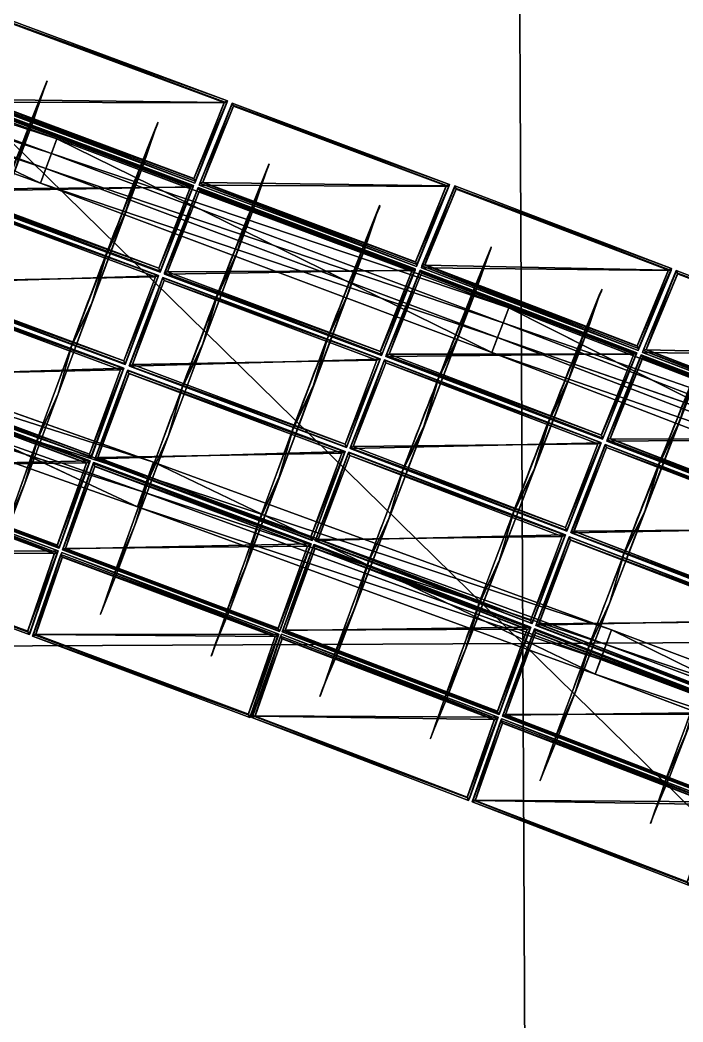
# Model space of a CAD drawing. Extents: x -372 to 678, y -263 to 741.
# Drawn here: x 50.98 to 57.98, y 46.03 to 56.59 of the extents above; entities that cross this region are included whole.
import ezdxf

# ---------------------------------------------------------------- set-up
doc = ezdxf.new("R2010")
doc.units = 0
doc.header["$LTSCALE"] = 0.0254
doc.layers.get('0').update_dxf_attribs({"linetype": 'CONTINUOUS'})
doc.layers.add('LOCATION_SNAPSHOT', color=144, linetype='CONTINUOUS')
doc.layers.add('LOCATION_TERRAIN', color=36, linetype='CONTINUOUS')

# ---------------------------------------------------------------- blocks, each defined once
blk = doc.blocks.new('LOCATION_SNAPSHOT')
at = {"color": 8}
mesh = blk.add_polyface(dxfattribs=at)
corners = [(-369.308, -262.945), (369.306, 262.947), (-371.821, 259.377), (371.824, -259.377)]
mesh.append_faces([[corners[k] for k in face] for face in [(0, 1, 2), (1, 0, 3)]], dxfattribs={"vtx0": -1, "color": 8})
blk = doc.blocks.new('LOCATION_TERRAIN')
at = {"color": 8}
mesh = blk.add_polyface(dxfattribs=at)
corners = [(56.287, 50.017, -1.458), (56.227, 62.453, -2.712), (43.666, 62.393, -3.462)]
mesh.append_faces([[corners[k] for k in face] for face in [(0, 1, 2)]], dxfattribs={"color": 8})
mesh = blk.add_polyface(dxfattribs=at)
corners = [(68.849, 50.077, -0.508), (68.789, 62.514, -1.544), (56.227, 62.453, -2.712)]
mesh.append_faces([[corners[k] for k in face] for face in [(0, 1, 2)]], dxfattribs={"color": 8})
mesh = blk.add_polyface(dxfattribs=at)
corners = [(68.849, 50.077, -0.508), (56.227, 62.453, -2.712), (56.287, 50.017, -1.458)]
mesh.append_faces([[corners[k] for k in face] for face in [(0, 1, 2)]], dxfattribs={"color": 8})
mesh = blk.add_polyface(dxfattribs=at)
corners = [(56.287, 50.017, -1.458), (43.666, 62.393, -3.462), (43.726, 49.956, -2.069)]
mesh.append_faces([[corners[k] for k in face] for face in [(0, 1, 2)]], dxfattribs={"color": 8})
mesh = blk.add_polyface(dxfattribs=at)
corners = [(68.909, 37.641, 0.529), (68.849, 50.077, -0.508), (56.287, 50.017, -1.458)]
mesh.append_faces([[corners[k] for k in face] for face in [(0, 1, 2)]], dxfattribs={"color": 8})
mesh = blk.add_polyface(dxfattribs=at)
corners = [(56.347, 37.581, -0.205), (56.287, 50.017, -1.458), (43.726, 49.956, -2.069)]
mesh.append_faces([[corners[k] for k in face] for face in [(0, 1, 2)]], dxfattribs={"color": 8})
mesh = blk.add_polyface(dxfattribs=at)
corners = [(68.909, 37.641, 0.529), (56.287, 50.017, -1.458), (56.347, 37.581, -0.205)]
mesh.append_faces([[corners[k] for k in face] for face in [(0, 1, 2)]], dxfattribs={"color": 8})
mesh = blk.add_polyface(dxfattribs=at)
corners = [(56.347, 37.581, -0.205), (43.726, 49.956, -2.069), (43.786, 37.52, -0.676)]
mesh.append_faces([[corners[k] for k in face] for face in [(0, 1, 2)]], dxfattribs={"color": 8})
blk = doc.blocks.new('GROUP_53')
at = {"color": 0}
for p, q in [((149.812, 20.597, -12.64), (145.121, 22.405, -12.331)), ((149.634, 20.129, -12.14), (145.121, 22.405, -11.831)), ((149.812, 20.597, -12.14), (145.121, 22.405, -11.831)), ((149.634, 20.129, -12.14), (145.121, 22.405, -11.831)), ((149.812, 20.597, -12.14), (145.121, 22.405, -11.831)), ((149.812, 20.597, -12.64), (145.121, 22.405, -12.331)), ((149.812, 20.597, -12.64), (145.06, 22.25, -12.331)), ((149.753, 20.441, -12.64), (145.06, 22.25, -12.331)), ((149.812, 20.597, -12.64), (145.06, 22.25, -12.331)), ((149.753, 20.441, -12.64), (145.06, 22.25, -12.331)), ((149.753, 20.441, -12.39), (145.06, 22.25, -12.081)), ((149.753, 20.441, -12.39), (145.06, 22.25, -12.081)), ((149.753, 20.441, -12.39), (145, 22.094, -12.081)), ((149.694, 20.285, -12.39), (145, 22.094, -12.081)), ((149.753, 20.441, -12.39), (145, 22.094, -12.081)), ((149.694, 20.285, -12.39), (145, 22.094, -12.081)), ((149.694, 20.285, -12.64), (145, 22.094, -12.331)), ((149.694, 20.285, -12.64), (145, 22.094, -12.331)), ((149.694, 20.285, -12.64), (144.939, 21.939, -12.331)), ((149.634, 20.129, -12.64), (144.939, 21.939, -12.331)), ((149.694, 20.285, -12.64), (144.939, 21.939, -12.331)), ((149.634, 20.129, -12.64), (144.939, 21.939, -12.331)), ((149.634, 20.129, -12.14), (144.939, 21.939, -11.831)), ((149.634, 20.129, -12.14), (144.939, 21.939, -11.831)), ((149.634, 20.129, -12.14), (149.812, 20.597, -12.14)), ((149.634, 20.129, -12.14), (149.812, 20.597, -12.14)), ((149.812, 20.597, -12.64), (149.753, 20.441, -12.64)), ((149.812, 20.597, -12.64), (149.753, 20.441, -12.64)), ((149.812, 20.597, -12.14), (149.812, 20.597, -12.64)), ((154.572, 18.809, -12.937), (149.812, 20.597, -12.64)), ((154.398, 18.34, -12.437), (149.812, 20.597, -12.14)), ((154.572, 18.809, -12.437), (149.812, 20.597, -12.14)), ((154.398, 18.34, -12.437), (149.812, 20.597, -12.14)), ((154.572, 18.809, -12.437), (149.812, 20.597, -12.14)), ((154.572, 18.809, -12.937), (149.812, 20.597, -12.64)), ((149.812, 20.597, -12.14), (149.812, 20.597, -12.64)), ((149.753, 20.441, -12.39), (149.694, 20.285, -12.39)), ((149.753, 20.441, -12.39), (149.694, 20.285, -12.39)), ((149.753, 20.441, -12.64), (149.753, 20.441, -12.39)), ((154.572, 18.809, -12.937), (149.753, 20.441, -12.64)), ((154.514, 18.653, -12.937), (149.753, 20.441, -12.64)), ((154.572, 18.809, -12.937), (149.753, 20.441, -12.64)), ((154.514, 18.653, -12.937), (149.753, 20.441, -12.64)), ((154.514, 18.653, -12.687), (149.753, 20.441, -12.39)), ((149.753, 20.441, -12.64), (149.753, 20.441, -12.39)), ((154.514, 18.653, -12.687), (149.753, 20.441, -12.39)), ((149.694, 20.285, -12.64), (149.634, 20.129, -12.64)), ((149.694, 20.285, -12.64), (149.634, 20.129, -12.64)), ((149.694, 20.285, -12.39), (149.694, 20.285, -12.64)), ((154.514, 18.653, -12.687), (149.694, 20.285, -12.39)), ((154.456, 18.497, -12.687), (149.694, 20.285, -12.39)), ((154.514, 18.653, -12.687), (149.694, 20.285, -12.39)), ((154.456, 18.497, -12.687), (149.694, 20.285, -12.39)), ((154.456, 18.497, -12.937), (149.694, 20.285, -12.64)), ((149.694, 20.285, -12.39), (149.694, 20.285, -12.64)), ((154.456, 18.497, -12.937), (149.694, 20.285, -12.64)), ((149.634, 20.129, -12.64), (149.634, 20.129, -12.14)), ((154.456, 18.497, -12.937), (149.634, 20.129, -12.64)), ((154.398, 18.34, -12.937), (149.634, 20.129, -12.64)), ((154.456, 18.497, -12.937), (149.634, 20.129, -12.64)), ((154.398, 18.34, -12.937), (149.634, 20.129, -12.64)), ((154.398, 18.34, -12.437), (149.634, 20.129, -12.14)), ((149.634, 20.129, -12.64), (149.634, 20.129, -12.14)), ((154.398, 18.34, -12.437), (149.634, 20.129, -12.14)), ((154.398, 18.34, -12.437), (154.572, 18.809, -12.437)), ((154.398, 18.34, -12.437), (154.572, 18.809, -12.437)), ((154.572, 18.809, -12.937), (154.514, 18.653, -12.937)), ((154.572, 18.809, -12.937), (154.514, 18.653, -12.937)), ((154.572, 18.809, -12.437), (154.572, 18.809, -12.937)), ((159.4, 17.052, -13.222), (154.572, 18.809, -12.937)), ((159.232, 16.581, -12.722), (154.572, 18.809, -12.437)), ((159.4, 17.052, -12.722), (154.572, 18.809, -12.437)), ((159.232, 16.581, -12.722), (154.572, 18.809, -12.437)), ((159.4, 17.052, -12.722), (154.572, 18.809, -12.437)), ((159.4, 17.052, -13.222), (154.572, 18.809, -12.937)), ((154.572, 18.809, -12.437), (154.572, 18.809, -12.937)), ((154.514, 18.653, -12.687), (154.456, 18.497, -12.687)), ((154.514, 18.653, -12.687), (154.456, 18.497, -12.687)), ((154.514, 18.653, -12.937), (154.514, 18.653, -12.687)), ((159.4, 17.052, -13.222), (154.514, 18.653, -12.937)), ((159.344, 16.895, -13.222), (154.514, 18.653, -12.937)), ((159.4, 17.052, -13.222), (154.514, 18.653, -12.937)), ((159.344, 16.895, -13.222), (154.514, 18.653, -12.937)), ((159.344, 16.895, -12.972), (154.514, 18.653, -12.687)), ((154.514, 18.653, -12.937), (154.514, 18.653, -12.687)), ((159.344, 16.895, -12.972), (154.514, 18.653, -12.687)), ((154.456, 18.497, -12.937), (154.398, 18.34, -12.937)), ((154.456, 18.497, -12.937), (154.398, 18.34, -12.937)), ((154.456, 18.497, -12.687), (154.456, 18.497, -12.937)), ((159.344, 16.895, -12.972), (154.456, 18.497, -12.687)), ((159.288, 16.738, -12.972), (154.456, 18.497, -12.687)), ((159.344, 16.895, -12.972), (154.456, 18.497, -12.687)), ((159.288, 16.738, -12.972), (154.456, 18.497, -12.687)), ((159.288, 16.738, -13.222), (154.456, 18.497, -12.937)), ((154.456, 18.497, -12.687), (154.456, 18.497, -12.937)), ((159.288, 16.738, -13.222), (154.456, 18.497, -12.937)), ((154.398, 18.34, -12.937), (154.398, 18.34, -12.437)), ((159.288, 16.738, -13.222), (154.398, 18.34, -12.937)), ((159.232, 16.581, -13.222), (154.398, 18.34, -12.937)), ((159.288, 16.738, -13.222), (154.398, 18.34, -12.937)), ((159.232, 16.581, -13.222), (154.398, 18.34, -12.937)), ((159.232, 16.581, -12.722), (154.398, 18.34, -12.437)), ((154.398, 18.34, -12.937), (154.398, 18.34, -12.437)), ((159.232, 16.581, -12.722), (154.398, 18.34, -12.437))]:
    blk.add_line(p, q, dxfattribs=at)
mesh = blk.add_polyface(dxfattribs=at)
corners = [(149.634, 20.129, -12.14), (145.121, 22.405, -11.831), (144.939, 21.939, -11.831)]
mesh.append_faces([[corners[k] for k in face] for face in [(0, 1, 2)]], dxfattribs={"color": 0})
mesh = blk.add_polyface(dxfattribs=at)
corners = [(149.812, 20.597, -12.64), (145.06, 22.25, -12.331), (145.121, 22.405, -12.331)]
mesh.append_faces([[corners[k] for k in face] for face in [(0, 1, 2)]], dxfattribs={"color": 0})
mesh = blk.add_polyface(dxfattribs=at)
corners = [(149.812, 20.597, -12.14), (145.121, 22.405, -11.831), (149.634, 20.129, -12.14)]
mesh.append_faces([[corners[k] for k in face] for face in [(0, 1, 2)]], dxfattribs={"color": 0})
mesh = blk.add_polyface(dxfattribs=at)
corners = [(145.121, 22.405, -12.331), (149.812, 20.597, -12.14), (149.812, 20.597, -12.64), (145.121, 22.405, -11.831)]
mesh.append_faces([[corners[k] for k in face] for face in [(0, 1, 2), (1, 0, 3)]], dxfattribs={"vtx0": -1, "color": 0})
mesh = blk.add_polyface(dxfattribs=at)
corners = [(149.753, 20.441, -12.39), (145, 22.094, -12.081), (145.06, 22.25, -12.081)]
mesh.append_faces([[corners[k] for k in face] for face in [(0, 1, 2)]], dxfattribs={"color": 0})
mesh = blk.add_polyface(dxfattribs=at)
corners = [(149.812, 20.597, -12.64), (149.753, 20.441, -12.64), (145.06, 22.25, -12.331)]
mesh.append_faces([[corners[k] for k in face] for face in [(0, 1, 2)]], dxfattribs={"color": 0})
mesh = blk.add_polyface(dxfattribs=at)
corners = [(149.753, 20.441, -12.39), (145.06, 22.25, -12.331), (149.753, 20.441, -12.64), (145.06, 22.25, -12.081)]
mesh.append_faces([[corners[k] for k in face] for face in [(0, 1, 2), (1, 0, 3)]], dxfattribs={"vtx0": -1, "color": 0})
mesh = blk.add_polyface(dxfattribs=at)
corners = [(149.694, 20.285, -12.64), (144.939, 21.939, -12.331), (145, 22.094, -12.331)]
mesh.append_faces([[corners[k] for k in face] for face in [(0, 1, 2)]], dxfattribs={"color": 0})
mesh = blk.add_polyface(dxfattribs=at)
corners = [(149.753, 20.441, -12.39), (149.694, 20.285, -12.39), (145, 22.094, -12.081)]
mesh.append_faces([[corners[k] for k in face] for face in [(0, 1, 2)]], dxfattribs={"color": 0})
mesh = blk.add_polyface(dxfattribs=at)
corners = [(145, 22.094, -12.331), (149.694, 20.285, -12.39), (149.694, 20.285, -12.64), (145, 22.094, -12.081)]
mesh.append_faces([[corners[k] for k in face] for face in [(0, 1, 2), (1, 0, 3)]], dxfattribs={"vtx0": -1, "color": 0})
mesh = blk.add_polyface(dxfattribs=at)
corners = [(149.694, 20.285, -12.64), (149.634, 20.129, -12.64), (144.939, 21.939, -12.331)]
mesh.append_faces([[corners[k] for k in face] for face in [(0, 1, 2)]], dxfattribs={"color": 0})
mesh = blk.add_polyface(dxfattribs=at)
corners = [(149.634, 20.129, -12.14), (144.939, 21.939, -12.331), (149.634, 20.129, -12.64), (144.939, 21.939, -11.831)]
mesh.append_faces([[corners[k] for k in face] for face in [(0, 1, 2), (1, 0, 3)]], dxfattribs={"vtx0": -1, "color": 0})
mesh = blk.add_polyface(dxfattribs=at)
corners = [(154.398, 18.34, -12.437), (149.812, 20.597, -12.14), (149.634, 20.129, -12.14)]
mesh.append_faces([[corners[k] for k in face] for face in [(0, 1, 2)]], dxfattribs={"color": 0})
mesh = blk.add_polyface(dxfattribs=at)
corners = [(154.572, 18.809, -12.937), (149.753, 20.441, -12.64), (149.812, 20.597, -12.64)]
mesh.append_faces([[corners[k] for k in face] for face in [(0, 1, 2)]], dxfattribs={"color": 0})
mesh = blk.add_polyface(dxfattribs=at)
corners = [(154.572, 18.809, -12.437), (149.812, 20.597, -12.14), (154.398, 18.34, -12.437)]
mesh.append_faces([[corners[k] for k in face] for face in [(0, 1, 2)]], dxfattribs={"color": 0})
mesh = blk.add_polyface(dxfattribs=at)
corners = [(149.812, 20.597, -12.64), (154.572, 18.809, -12.437), (154.572, 18.809, -12.937), (149.812, 20.597, -12.14)]
mesh.append_faces([[corners[k] for k in face] for face in [(0, 1, 2), (1, 0, 3)]], dxfattribs={"vtx0": -1, "color": 0})
mesh = blk.add_polyface(dxfattribs=at)
corners = [(154.514, 18.653, -12.687), (149.694, 20.285, -12.39), (149.753, 20.441, -12.39)]
mesh.append_faces([[corners[k] for k in face] for face in [(0, 1, 2)]], dxfattribs={"color": 0})
mesh = blk.add_polyface(dxfattribs=at)
corners = [(154.572, 18.809, -12.937), (154.514, 18.653, -12.937), (149.753, 20.441, -12.64)]
mesh.append_faces([[corners[k] for k in face] for face in [(0, 1, 2)]], dxfattribs={"color": 0})
mesh = blk.add_polyface(dxfattribs=at)
corners = [(154.514, 18.653, -12.687), (149.753, 20.441, -12.64), (154.514, 18.653, -12.937), (149.753, 20.441, -12.39)]
mesh.append_faces([[corners[k] for k in face] for face in [(0, 1, 2), (1, 0, 3)]], dxfattribs={"vtx0": -1, "color": 0})
mesh = blk.add_polyface(dxfattribs=at)
corners = [(154.456, 18.497, -12.937), (149.634, 20.129, -12.64), (149.694, 20.285, -12.64)]
mesh.append_faces([[corners[k] for k in face] for face in [(0, 1, 2)]], dxfattribs={"color": 0})
mesh = blk.add_polyface(dxfattribs=at)
corners = [(154.514, 18.653, -12.687), (154.456, 18.497, -12.687), (149.694, 20.285, -12.39)]
mesh.append_faces([[corners[k] for k in face] for face in [(0, 1, 2)]], dxfattribs={"color": 0})
mesh = blk.add_polyface(dxfattribs=at)
corners = [(149.694, 20.285, -12.64), (154.456, 18.497, -12.687), (154.456, 18.497, -12.937), (149.694, 20.285, -12.39)]
mesh.append_faces([[corners[k] for k in face] for face in [(0, 1, 2), (1, 0, 3)]], dxfattribs={"vtx0": -1, "color": 0})
mesh = blk.add_polyface(dxfattribs=at)
corners = [(154.456, 18.497, -12.937), (154.398, 18.34, -12.937), (149.634, 20.129, -12.64)]
mesh.append_faces([[corners[k] for k in face] for face in [(0, 1, 2)]], dxfattribs={"color": 0})
mesh = blk.add_polyface(dxfattribs=at)
corners = [(154.398, 18.34, -12.437), (149.634, 20.129, -12.64), (154.398, 18.34, -12.937), (149.634, 20.129, -12.14)]
mesh.append_faces([[corners[k] for k in face] for face in [(0, 1, 2), (1, 0, 3)]], dxfattribs={"vtx0": -1, "color": 0})
mesh = blk.add_polyface(dxfattribs=at)
corners = [(159.232, 16.581, -12.722), (154.572, 18.809, -12.437), (154.398, 18.34, -12.437)]
mesh.append_faces([[corners[k] for k in face] for face in [(0, 1, 2)]], dxfattribs={"color": 0})
mesh = blk.add_polyface(dxfattribs=at)
corners = [(159.4, 17.052, -13.222), (154.514, 18.653, -12.937), (154.572, 18.809, -12.937)]
mesh.append_faces([[corners[k] for k in face] for face in [(0, 1, 2)]], dxfattribs={"color": 0})
mesh = blk.add_polyface(dxfattribs=at)
corners = [(159.4, 17.052, -12.722), (154.572, 18.809, -12.437), (159.232, 16.581, -12.722)]
mesh.append_faces([[corners[k] for k in face] for face in [(0, 1, 2)]], dxfattribs={"color": 0})
mesh = blk.add_polyface(dxfattribs=at)
corners = [(154.572, 18.809, -12.937), (159.4, 17.052, -12.722), (159.4, 17.052, -13.222), (154.572, 18.809, -12.437)]
mesh.append_faces([[corners[k] for k in face] for face in [(0, 1, 2), (1, 0, 3)]], dxfattribs={"vtx0": -1, "color": 0})
mesh = blk.add_polyface(dxfattribs=at)
corners = [(159.344, 16.895, -12.972), (154.456, 18.497, -12.687), (154.514, 18.653, -12.687)]
mesh.append_faces([[corners[k] for k in face] for face in [(0, 1, 2)]], dxfattribs={"color": 0})
mesh = blk.add_polyface(dxfattribs=at)
corners = [(159.4, 17.052, -13.222), (159.344, 16.895, -13.222), (154.514, 18.653, -12.937)]
mesh.append_faces([[corners[k] for k in face] for face in [(0, 1, 2)]], dxfattribs={"color": 0})
mesh = blk.add_polyface(dxfattribs=at)
corners = [(159.344, 16.895, -12.972), (154.514, 18.653, -12.937), (159.344, 16.895, -13.222), (154.514, 18.653, -12.687)]
mesh.append_faces([[corners[k] for k in face] for face in [(0, 1, 2), (1, 0, 3)]], dxfattribs={"vtx0": -1, "color": 0})
mesh = blk.add_polyface(dxfattribs=at)
corners = [(159.288, 16.738, -13.222), (154.398, 18.34, -12.937), (154.456, 18.497, -12.937)]
mesh.append_faces([[corners[k] for k in face] for face in [(0, 1, 2)]], dxfattribs={"color": 0})
mesh = blk.add_polyface(dxfattribs=at)
corners = [(159.344, 16.895, -12.972), (159.288, 16.738, -12.972), (154.456, 18.497, -12.687)]
mesh.append_faces([[corners[k] for k in face] for face in [(0, 1, 2)]], dxfattribs={"color": 0})
mesh = blk.add_polyface(dxfattribs=at)
corners = [(154.456, 18.497, -12.937), (159.288, 16.738, -12.972), (159.288, 16.738, -13.222), (154.456, 18.497, -12.687)]
mesh.append_faces([[corners[k] for k in face] for face in [(0, 1, 2), (1, 0, 3)]], dxfattribs={"vtx0": -1, "color": 0})
mesh = blk.add_polyface(dxfattribs=at)
corners = [(159.288, 16.738, -13.222), (159.232, 16.581, -13.222), (154.398, 18.34, -12.937)]
mesh.append_faces([[corners[k] for k in face] for face in [(0, 1, 2)]], dxfattribs={"color": 0})
mesh = blk.add_polyface(dxfattribs=at)
corners = [(159.232, 16.581, -12.722), (154.398, 18.34, -12.937), (159.232, 16.581, -13.222), (154.398, 18.34, -12.437)]
mesh.append_faces([[corners[k] for k in face] for face in [(0, 1, 2), (1, 0, 3)]], dxfattribs={"vtx0": -1, "color": 0})
blk = doc.blocks.new('GROUP217_1')
at = {"color": 9}
blk.add_blockref('GROUP_53', (0, 0), dxfattribs=at)
blk = doc.blocks.new('GROUP216_2')
at = {"color": 0}
blk.add_blockref('GROUP217_1', (0, 0), dxfattribs=at)
blk = doc.blocks.new('GROUP_54')
at = {"color": 0}
for p, q in [((152.131, 21.273, -12.64), (147.389, 23.106, -12.331)), ((151.953, 20.806, -12.14), (147.389, 23.106, -11.831)), ((152.131, 21.273, -12.14), (147.389, 23.106, -11.831)), ((151.953, 20.806, -12.14), (147.389, 23.106, -11.831)), ((152.131, 21.273, -12.14), (147.389, 23.106, -11.831)), ((152.131, 21.273, -12.64), (147.389, 23.106, -12.331)), ((152.131, 21.273, -12.64), (147.328, 22.951, -12.331)), ((152.071, 21.118, -12.64), (147.328, 22.951, -12.331)), ((152.131, 21.273, -12.64), (147.328, 22.951, -12.331)), ((152.071, 21.118, -12.64), (147.328, 22.951, -12.331)), ((152.071, 21.118, -12.39), (147.328, 22.951, -12.081)), ((152.071, 21.118, -12.39), (147.328, 22.951, -12.081)), ((152.071, 21.118, -12.39), (147.267, 22.796, -12.081)), ((152.012, 20.962, -12.39), (147.267, 22.796, -12.081)), ((152.071, 21.118, -12.39), (147.267, 22.796, -12.081)), ((152.012, 20.962, -12.39), (147.267, 22.796, -12.081)), ((152.012, 20.962, -12.64), (147.267, 22.796, -12.331)), ((152.012, 20.962, -12.64), (147.267, 22.796, -12.331)), ((152.012, 20.962, -12.64), (147.207, 22.641, -12.331)), ((151.953, 20.806, -12.64), (147.207, 22.641, -12.331)), ((152.012, 20.962, -12.64), (147.207, 22.641, -12.331)), ((151.953, 20.806, -12.64), (147.207, 22.641, -12.331)), ((151.953, 20.806, -12.14), (147.207, 22.641, -11.831)), ((151.953, 20.806, -12.14), (147.207, 22.641, -11.831)), ((151.953, 20.806, -12.14), (152.131, 21.273, -12.14)), ((151.953, 20.806, -12.14), (152.131, 21.273, -12.14)), ((152.131, 21.273, -12.64), (152.071, 21.118, -12.64)), ((152.131, 21.273, -12.64), (152.071, 21.118, -12.64)), ((152.131, 21.273, -12.14), (152.131, 21.273, -12.64)), ((156.942, 19.46, -12.937), (152.131, 21.273, -12.64)), ((156.768, 18.991, -12.437), (152.131, 21.273, -12.14)), ((156.942, 19.46, -12.437), (152.131, 21.273, -12.14)), ((156.768, 18.991, -12.437), (152.131, 21.273, -12.14)), ((156.942, 19.46, -12.437), (152.131, 21.273, -12.14)), ((156.942, 19.46, -12.937), (152.131, 21.273, -12.64)), ((152.131, 21.273, -12.14), (152.131, 21.273, -12.64)), ((152.071, 21.118, -12.39), (152.012, 20.962, -12.39)), ((152.071, 21.118, -12.39), (152.012, 20.962, -12.39)), ((152.071, 21.118, -12.64), (152.071, 21.118, -12.39)), ((156.942, 19.46, -12.937), (152.071, 21.118, -12.64)), ((156.884, 19.303, -12.937), (152.071, 21.118, -12.64)), ((156.942, 19.46, -12.937), (152.071, 21.118, -12.64)), ((156.884, 19.303, -12.937), (152.071, 21.118, -12.64)), ((156.884, 19.303, -12.687), (152.071, 21.118, -12.39)), ((152.071, 21.118, -12.64), (152.071, 21.118, -12.39)), ((156.884, 19.303, -12.687), (152.071, 21.118, -12.39)), ((152.012, 20.962, -12.64), (151.953, 20.806, -12.64)), ((152.012, 20.962, -12.64), (151.953, 20.806, -12.64)), ((152.012, 20.962, -12.39), (152.012, 20.962, -12.64)), ((156.884, 19.303, -12.687), (152.012, 20.962, -12.39)), ((156.826, 19.147, -12.687), (152.012, 20.962, -12.39)), ((156.884, 19.303, -12.687), (152.012, 20.962, -12.39)), ((156.826, 19.147, -12.687), (152.012, 20.962, -12.39)), ((156.826, 19.147, -12.937), (152.012, 20.962, -12.64)), ((152.012, 20.962, -12.39), (152.012, 20.962, -12.64)), ((156.826, 19.147, -12.937), (152.012, 20.962, -12.64)), ((151.953, 20.806, -12.64), (151.953, 20.806, -12.14)), ((156.826, 19.147, -12.937), (151.953, 20.806, -12.64)), ((156.768, 18.991, -12.937), (151.953, 20.806, -12.64)), ((156.826, 19.147, -12.937), (151.953, 20.806, -12.64)), ((156.768, 18.991, -12.937), (151.953, 20.806, -12.64)), ((156.768, 18.991, -12.437), (151.953, 20.806, -12.14)), ((151.953, 20.806, -12.64), (151.953, 20.806, -12.14)), ((156.768, 18.991, -12.437), (151.953, 20.806, -12.14)), ((156.768, 18.991, -12.437), (156.942, 19.46, -12.437)), ((156.768, 18.991, -12.437), (156.942, 19.46, -12.437)), ((156.942, 19.46, -12.937), (156.884, 19.303, -12.937)), ((156.942, 19.46, -12.937), (156.884, 19.303, -12.937)), ((156.942, 19.46, -12.437), (156.942, 19.46, -12.937)), ((161.824, 17.674, -13.222), (156.942, 19.46, -12.937)), ((161.655, 17.203, -12.722), (156.942, 19.46, -12.437)), ((161.824, 17.674, -12.722), (156.942, 19.46, -12.437)), ((161.655, 17.203, -12.722), (156.942, 19.46, -12.437)), ((161.824, 17.674, -12.722), (156.942, 19.46, -12.437)), ((161.824, 17.674, -13.222), (156.942, 19.46, -12.937)), ((156.942, 19.46, -12.437), (156.942, 19.46, -12.937)), ((156.884, 19.303, -12.687), (156.826, 19.147, -12.687)), ((156.884, 19.303, -12.687), (156.826, 19.147, -12.687)), ((156.884, 19.303, -12.937), (156.884, 19.303, -12.687)), ((161.824, 17.674, -13.222), (156.884, 19.303, -12.937)), ((161.768, 17.517, -13.222), (156.884, 19.303, -12.937)), ((161.824, 17.674, -13.222), (156.884, 19.303, -12.937)), ((161.768, 17.517, -13.222), (156.884, 19.303, -12.937)), ((161.768, 17.517, -12.972), (156.884, 19.303, -12.687)), ((156.884, 19.303, -12.937), (156.884, 19.303, -12.687)), ((161.768, 17.517, -12.972), (156.884, 19.303, -12.687)), ((156.826, 19.147, -12.937), (156.768, 18.991, -12.937)), ((156.826, 19.147, -12.937), (156.768, 18.991, -12.937)), ((156.826, 19.147, -12.687), (156.826, 19.147, -12.937)), ((161.768, 17.517, -12.972), (156.826, 19.147, -12.687)), ((161.711, 17.36, -12.972), (156.826, 19.147, -12.687)), ((161.768, 17.517, -12.972), (156.826, 19.147, -12.687)), ((161.711, 17.36, -12.972), (156.826, 19.147, -12.687)), ((161.711, 17.36, -13.222), (156.826, 19.147, -12.937)), ((156.826, 19.147, -12.687), (156.826, 19.147, -12.937)), ((161.711, 17.36, -13.222), (156.826, 19.147, -12.937)), ((156.768, 18.991, -12.937), (156.768, 18.991, -12.437)), ((161.711, 17.36, -13.222), (156.768, 18.991, -12.937)), ((161.655, 17.203, -13.222), (156.768, 18.991, -12.937)), ((161.711, 17.36, -13.222), (156.768, 18.991, -12.937)), ((161.655, 17.203, -13.222), (156.768, 18.991, -12.937)), ((161.655, 17.203, -12.722), (156.768, 18.991, -12.437)), ((156.768, 18.991, -12.937), (156.768, 18.991, -12.437)), ((161.655, 17.203, -12.722), (156.768, 18.991, -12.437))]:
    blk.add_line(p, q, dxfattribs=at)
mesh = blk.add_polyface(dxfattribs=at)
corners = [(151.953, 20.806, -12.14), (147.389, 23.106, -11.831), (147.207, 22.641, -11.831)]
mesh.append_faces([[corners[k] for k in face] for face in [(0, 1, 2)]], dxfattribs={"color": 0})
mesh = blk.add_polyface(dxfattribs=at)
corners = [(152.131, 21.273, -12.64), (147.328, 22.951, -12.331), (147.389, 23.106, -12.331)]
mesh.append_faces([[corners[k] for k in face] for face in [(0, 1, 2)]], dxfattribs={"color": 0})
mesh = blk.add_polyface(dxfattribs=at)
corners = [(152.131, 21.273, -12.14), (147.389, 23.106, -11.831), (151.953, 20.806, -12.14)]
mesh.append_faces([[corners[k] for k in face] for face in [(0, 1, 2)]], dxfattribs={"color": 0})
mesh = blk.add_polyface(dxfattribs=at)
corners = [(147.389, 23.106, -12.331), (152.131, 21.273, -12.14), (152.131, 21.273, -12.64), (147.389, 23.106, -11.831)]
mesh.append_faces([[corners[k] for k in face] for face in [(0, 1, 2), (1, 0, 3)]], dxfattribs={"vtx0": -1, "color": 0})
mesh = blk.add_polyface(dxfattribs=at)
corners = [(152.071, 21.118, -12.39), (147.267, 22.796, -12.081), (147.328, 22.951, -12.081)]
mesh.append_faces([[corners[k] for k in face] for face in [(0, 1, 2)]], dxfattribs={"color": 0})
mesh = blk.add_polyface(dxfattribs=at)
corners = [(152.131, 21.273, -12.64), (152.071, 21.118, -12.64), (147.328, 22.951, -12.331)]
mesh.append_faces([[corners[k] for k in face] for face in [(0, 1, 2)]], dxfattribs={"color": 0})
mesh = blk.add_polyface(dxfattribs=at)
corners = [(152.071, 21.118, -12.39), (147.328, 22.951, -12.331), (152.071, 21.118, -12.64), (147.328, 22.951, -12.081)]
mesh.append_faces([[corners[k] for k in face] for face in [(0, 1, 2), (1, 0, 3)]], dxfattribs={"vtx0": -1, "color": 0})
mesh = blk.add_polyface(dxfattribs=at)
corners = [(152.012, 20.962, -12.64), (147.207, 22.641, -12.331), (147.267, 22.796, -12.331)]
mesh.append_faces([[corners[k] for k in face] for face in [(0, 1, 2)]], dxfattribs={"color": 0})
mesh = blk.add_polyface(dxfattribs=at)
corners = [(152.071, 21.118, -12.39), (152.012, 20.962, -12.39), (147.267, 22.796, -12.081)]
mesh.append_faces([[corners[k] for k in face] for face in [(0, 1, 2)]], dxfattribs={"color": 0})
mesh = blk.add_polyface(dxfattribs=at)
corners = [(147.267, 22.796, -12.331), (152.012, 20.962, -12.39), (152.012, 20.962, -12.64), (147.267, 22.796, -12.081)]
mesh.append_faces([[corners[k] for k in face] for face in [(0, 1, 2), (1, 0, 3)]], dxfattribs={"vtx0": -1, "color": 0})
mesh = blk.add_polyface(dxfattribs=at)
corners = [(152.012, 20.962, -12.64), (151.953, 20.806, -12.64), (147.207, 22.641, -12.331)]
mesh.append_faces([[corners[k] for k in face] for face in [(0, 1, 2)]], dxfattribs={"color": 0})
mesh = blk.add_polyface(dxfattribs=at)
corners = [(151.953, 20.806, -12.14), (147.207, 22.641, -12.331), (151.953, 20.806, -12.64), (147.207, 22.641, -11.831)]
mesh.append_faces([[corners[k] for k in face] for face in [(0, 1, 2), (1, 0, 3)]], dxfattribs={"vtx0": -1, "color": 0})
mesh = blk.add_polyface(dxfattribs=at)
corners = [(156.768, 18.991, -12.437), (152.131, 21.273, -12.14), (151.953, 20.806, -12.14)]
mesh.append_faces([[corners[k] for k in face] for face in [(0, 1, 2)]], dxfattribs={"color": 0})
mesh = blk.add_polyface(dxfattribs=at)
corners = [(156.942, 19.46, -12.937), (152.071, 21.118, -12.64), (152.131, 21.273, -12.64)]
mesh.append_faces([[corners[k] for k in face] for face in [(0, 1, 2)]], dxfattribs={"color": 0})
mesh = blk.add_polyface(dxfattribs=at)
corners = [(156.942, 19.46, -12.437), (152.131, 21.273, -12.14), (156.768, 18.991, -12.437)]
mesh.append_faces([[corners[k] for k in face] for face in [(0, 1, 2)]], dxfattribs={"color": 0})
mesh = blk.add_polyface(dxfattribs=at)
corners = [(152.131, 21.273, -12.64), (156.942, 19.46, -12.437), (156.942, 19.46, -12.937), (152.131, 21.273, -12.14)]
mesh.append_faces([[corners[k] for k in face] for face in [(0, 1, 2), (1, 0, 3)]], dxfattribs={"vtx0": -1, "color": 0})
mesh = blk.add_polyface(dxfattribs=at)
corners = [(156.884, 19.303, -12.687), (152.012, 20.962, -12.39), (152.071, 21.118, -12.39)]
mesh.append_faces([[corners[k] for k in face] for face in [(0, 1, 2)]], dxfattribs={"color": 0})
mesh = blk.add_polyface(dxfattribs=at)
corners = [(156.942, 19.46, -12.937), (156.884, 19.303, -12.937), (152.071, 21.118, -12.64)]
mesh.append_faces([[corners[k] for k in face] for face in [(0, 1, 2)]], dxfattribs={"color": 0})
mesh = blk.add_polyface(dxfattribs=at)
corners = [(156.884, 19.303, -12.687), (152.071, 21.118, -12.64), (156.884, 19.303, -12.937), (152.071, 21.118, -12.39)]
mesh.append_faces([[corners[k] for k in face] for face in [(0, 1, 2), (1, 0, 3)]], dxfattribs={"vtx0": -1, "color": 0})
mesh = blk.add_polyface(dxfattribs=at)
corners = [(156.826, 19.147, -12.937), (151.953, 20.806, -12.64), (152.012, 20.962, -12.64)]
mesh.append_faces([[corners[k] for k in face] for face in [(0, 1, 2)]], dxfattribs={"color": 0})
mesh = blk.add_polyface(dxfattribs=at)
corners = [(156.884, 19.303, -12.687), (156.826, 19.147, -12.687), (152.012, 20.962, -12.39)]
mesh.append_faces([[corners[k] for k in face] for face in [(0, 1, 2)]], dxfattribs={"color": 0})
mesh = blk.add_polyface(dxfattribs=at)
corners = [(152.012, 20.962, -12.64), (156.826, 19.147, -12.687), (156.826, 19.147, -12.937), (152.012, 20.962, -12.39)]
mesh.append_faces([[corners[k] for k in face] for face in [(0, 1, 2), (1, 0, 3)]], dxfattribs={"vtx0": -1, "color": 0})
mesh = blk.add_polyface(dxfattribs=at)
corners = [(156.826, 19.147, -12.937), (156.768, 18.991, -12.937), (151.953, 20.806, -12.64)]
mesh.append_faces([[corners[k] for k in face] for face in [(0, 1, 2)]], dxfattribs={"color": 0})
mesh = blk.add_polyface(dxfattribs=at)
corners = [(156.768, 18.991, -12.437), (151.953, 20.806, -12.64), (156.768, 18.991, -12.937), (151.953, 20.806, -12.14)]
mesh.append_faces([[corners[k] for k in face] for face in [(0, 1, 2), (1, 0, 3)]], dxfattribs={"vtx0": -1, "color": 0})
mesh = blk.add_polyface(dxfattribs=at)
corners = [(161.655, 17.203, -12.722), (156.942, 19.46, -12.437), (156.768, 18.991, -12.437)]
mesh.append_faces([[corners[k] for k in face] for face in [(0, 1, 2)]], dxfattribs={"color": 0})
mesh = blk.add_polyface(dxfattribs=at)
corners = [(161.824, 17.674, -13.222), (156.884, 19.303, -12.937), (156.942, 19.46, -12.937)]
mesh.append_faces([[corners[k] for k in face] for face in [(0, 1, 2)]], dxfattribs={"color": 0})
mesh = blk.add_polyface(dxfattribs=at)
corners = [(161.824, 17.674, -12.722), (156.942, 19.46, -12.437), (161.655, 17.203, -12.722)]
mesh.append_faces([[corners[k] for k in face] for face in [(0, 1, 2)]], dxfattribs={"color": 0})
mesh = blk.add_polyface(dxfattribs=at)
corners = [(156.942, 19.46, -12.937), (161.824, 17.674, -12.722), (161.824, 17.674, -13.222), (156.942, 19.46, -12.437)]
mesh.append_faces([[corners[k] for k in face] for face in [(0, 1, 2), (1, 0, 3)]], dxfattribs={"vtx0": -1, "color": 0})
mesh = blk.add_polyface(dxfattribs=at)
corners = [(161.768, 17.517, -12.972), (156.826, 19.147, -12.687), (156.884, 19.303, -12.687)]
mesh.append_faces([[corners[k] for k in face] for face in [(0, 1, 2)]], dxfattribs={"color": 0})
mesh = blk.add_polyface(dxfattribs=at)
corners = [(161.824, 17.674, -13.222), (161.768, 17.517, -13.222), (156.884, 19.303, -12.937)]
mesh.append_faces([[corners[k] for k in face] for face in [(0, 1, 2)]], dxfattribs={"color": 0})
mesh = blk.add_polyface(dxfattribs=at)
corners = [(161.768, 17.517, -12.972), (156.884, 19.303, -12.937), (161.768, 17.517, -13.222), (156.884, 19.303, -12.687)]
mesh.append_faces([[corners[k] for k in face] for face in [(0, 1, 2), (1, 0, 3)]], dxfattribs={"vtx0": -1, "color": 0})
mesh = blk.add_polyface(dxfattribs=at)
corners = [(161.711, 17.36, -13.222), (156.768, 18.991, -12.937), (156.826, 19.147, -12.937)]
mesh.append_faces([[corners[k] for k in face] for face in [(0, 1, 2)]], dxfattribs={"color": 0})
mesh = blk.add_polyface(dxfattribs=at)
corners = [(161.768, 17.517, -12.972), (161.711, 17.36, -12.972), (156.826, 19.147, -12.687)]
mesh.append_faces([[corners[k] for k in face] for face in [(0, 1, 2)]], dxfattribs={"color": 0})
mesh = blk.add_polyface(dxfattribs=at)
corners = [(156.826, 19.147, -12.937), (161.711, 17.36, -12.972), (161.711, 17.36, -13.222), (156.826, 19.147, -12.687)]
mesh.append_faces([[corners[k] for k in face] for face in [(0, 1, 2), (1, 0, 3)]], dxfattribs={"vtx0": -1, "color": 0})
mesh = blk.add_polyface(dxfattribs=at)
corners = [(161.711, 17.36, -13.222), (161.655, 17.203, -13.222), (156.768, 18.991, -12.937)]
mesh.append_faces([[corners[k] for k in face] for face in [(0, 1, 2)]], dxfattribs={"color": 0})
mesh = blk.add_polyface(dxfattribs=at)
corners = [(161.655, 17.203, -12.722), (156.768, 18.991, -12.937), (161.655, 17.203, -13.222), (156.768, 18.991, -12.437)]
mesh.append_faces([[corners[k] for k in face] for face in [(0, 1, 2), (1, 0, 3)]], dxfattribs={"vtx0": -1, "color": 0})
blk = doc.blocks.new('GROUP218_1')
at = {"color": 9}
blk.add_blockref('GROUP_54', (0, 0), dxfattribs=at)
blk = doc.blocks.new('GROUP217_2')
at = {"color": 0}
blk.add_blockref('GROUP218_1', (0, 0), dxfattribs=at)
blk = doc.blocks.new('SOLAR_PANEL_1')
at = {"color": 0}
for p, q in [((0, 0.025), (0, 2.475)), ((0, 2.475), (1, 2.475)), ((0, 2.475), (1, 2.475)), ((0, 2.475), (0, 2.475, 0.05)), ((0, 2.475, 0.05), (1, 2.475, 0.05)), ((0, 0.025), (0, 2.475)), ((0, 0.025, 0.05), (0, 2.475, 0.05)), ((0, 2.475), (0, 2.475, 0.05)), ((0, 2.475, 0.05), (1, 2.475, 0.05)), ((0, 0.025, 0.05), (0, 2.475, 0.05)), ((0.975, 2.45, 0.05), (0.025, 2.45, 0.05)), ((0.025, 2.45, 0.05), (0.025, 0.05, 0.05)), ((0.975, 2.45, 0.05), (0.025, 2.45, 0.05)), ((0.025, 2.45, 0.05), (0.025, 2.45, 0.04)), ((0.975, 2.45, 0.04), (0.025, 2.45, 0.04)), ((0.025, 2.45, 0.05), (0.025, 0.05, 0.05)), ((0.025, 2.45, 0.04), (0.025, 0.05, 0.04)), ((0.025, 2.45, 0.05), (0.025, 2.45, 0.04)), ((0.025, 2.45, 0.04), (0.025, 0.05, 0.04)), ((0.975, 2.45, 0.04), (0.025, 2.45, 0.04)), ((0.975, 0.05, 0.05), (0.975, 2.45, 0.05)), ((0.975, 2.45, 0.05), (0.975, 2.45, 0.04)), ((0.975, 0.05, 0.05), (0.975, 2.45, 0.05)), ((0.975, 2.45, 0.05), (0.975, 2.45, 0.04)), ((0.975, 0.05, 0.04), (0.975, 2.45, 0.04)), ((0.975, 0.05, 0.04), (0.975, 2.45, 0.04)), ((1, 2.475), (1, 0.025)), ((1, 2.475), (1, 0.025)), ((1, 2.475), (1, 2.475, 0.05)), ((1, 2.475, 0.05), (1, 0.025, 0.05)), ((1, 2.475), (1, 2.475, 0.05)), ((1, 2.475, 0.05), (1, 0.025, 0.05)), ((1, 0.025), (0, 0.025)), ((0, 0.025), (0, 0.025, 0.05)), ((1, 0.025), (0, 0.025)), ((1, 0.025, 0.05), (0, 0.025, 0.05)), ((0, 0.025), (0, 0.025, 0.05)), ((1, 0.025, 0.05), (0, 0.025, 0.05)), ((0.025, 0.05, 0.05), (0.975, 0.05, 0.05)), ((0.025, 0.05, 0.05), (0.025, 0.05, 0.04)), ((0.025, 0.05, 0.05), (0.975, 0.05, 0.05)), ((0.025, 0.05, 0.04), (0.975, 0.05, 0.04)), ((0.025, 0.05, 0.05), (0.025, 0.05, 0.04)), ((0.025, 0.05, 0.04), (0.975, 0.05, 0.04)), ((0.975, 0.05, 0.05), (0.975, 0.05, 0.04)), ((0.975, 0.05, 0.05), (0.975, 0.05, 0.04)), ((1, 0.025), (1, 0.025, 0.05)), ((1, 0.025), (1, 0.025, 0.05))]:
    blk.add_line(p, q, dxfattribs=at)
mesh = blk.add_polyface(dxfattribs=at)
corners = [(0, 2.475), (1, 0.025), (0, 0.025), (1, 2.475)]
mesh.append_faces([[corners[k] for k in face] for face in [(0, 1, 2), (1, 0, 3)]], dxfattribs={"vtx0": -1, "color": 0})
mesh = blk.add_polyface(dxfattribs=at)
corners = [(0, 2.475, 0.05), (1, 2.475), (0, 2.475), (1, 2.475, 0.05)]
mesh.append_faces([[corners[k] for k in face] for face in [(0, 1, 2), (1, 0, 3)]], dxfattribs={"vtx0": -1, "color": 0})
mesh = blk.add_polyface(dxfattribs=at)
corners = [(0, 2.475, 0.05), (0, 0.025), (0, 0.025, 0.05), (0, 2.475)]
mesh.append_faces([[corners[k] for k in face] for face in [(0, 1, 2), (1, 0, 3)]], dxfattribs={"vtx0": -1, "color": 0})
mesh = blk.add_polyface(dxfattribs=at)
corners = [(0, 0.025, 0.05), (0.025, 0.05, 0.05), (0, 2.475, 0.05), (1, 0.025, 0.05), (0.975, 0.05, 0.05), (0.975, 2.45, 0.05), (0.025, 2.45, 0.05), (1, 2.475, 0.05)]
mesh.append_faces([[corners[k] for k in face] for face in [(0, 1, 2), (1, 3, 4), (4, 3, 5), (2, 6, 7), (6, 2, 1), (7, 5, 3)]], dxfattribs={"vtx0": -1, "vtx1": -1, "color": 0})
mesh.append_faces([[corners[k] for k in face] for face in [(1, 0, 3), (7, 6, 5)]], dxfattribs={"vtx0": -1, "vtx2": -1, "color": 0})
mesh = blk.add_polyface(dxfattribs=at)
corners = [(0.975, 2.45, 0.05), (0.025, 2.45, 0.04), (0.975, 2.45, 0.04), (0.025, 2.45, 0.05)]
mesh.append_faces([[corners[k] for k in face] for face in [(0, 1, 2), (1, 0, 3)]], dxfattribs={"vtx0": -1, "color": 0})
mesh = blk.add_polyface(dxfattribs=at)
corners = [(0.025, 2.45, 0.04), (0.025, 0.05, 0.05), (0.025, 0.05, 0.04), (0.025, 2.45, 0.05)]
mesh.append_faces([[corners[k] for k in face] for face in [(0, 1, 2), (1, 0, 3)]], dxfattribs={"vtx0": -1, "color": 0})
at = {"color": 153}
mesh = blk.add_polyface(dxfattribs=at)
corners = [(0.975, 0.05, 0.04), (0.025, 2.45, 0.04), (0.025, 0.05, 0.04), (0.975, 2.45, 0.04)]
mesh.append_faces([[corners[k] for k in face] for face in [(0, 1, 2), (1, 0, 3)]], dxfattribs={"vtx0": -1, "color": 153})
at = {"color": 0}
mesh = blk.add_polyface(dxfattribs=at)
corners = [(0.975, 2.45, 0.05), (0.975, 0.05, 0.04), (0.975, 0.05, 0.05), (0.975, 2.45, 0.04)]
mesh.append_faces([[corners[k] for k in face] for face in [(0, 1, 2), (1, 0, 3)]], dxfattribs={"vtx0": -1, "color": 0})
mesh = blk.add_polyface(dxfattribs=at)
corners = [(1, 2.475), (1, 0.025, 0.05), (1, 0.025), (1, 2.475, 0.05)]
mesh.append_faces([[corners[k] for k in face] for face in [(0, 1, 2), (1, 0, 3)]], dxfattribs={"vtx0": -1, "color": 0})
mesh = blk.add_polyface(dxfattribs=at)
corners = [(1, 0.025), (0, 0.025, 0.05), (0, 0.025), (1, 0.025, 0.05)]
mesh.append_faces([[corners[k] for k in face] for face in [(0, 1, 2), (1, 0, 3)]], dxfattribs={"vtx0": -1, "color": 0})
mesh = blk.add_polyface(dxfattribs=at)
corners = [(0.025, 0.05, 0.04), (0.975, 0.05, 0.05), (0.975, 0.05, 0.04), (0.025, 0.05, 0.05)]
mesh.append_faces([[corners[k] for k in face] for face in [(0, 1, 2), (1, 0, 3)]], dxfattribs={"vtx0": -1, "color": 0})
blk = doc.blocks.new('SOLAR_PANEL_STRUCTURE')
at = {"color": 0}
for p, q in [((5.014, 0, -0.009), (2.98, 0, -0.009)), ((2.98, 0, 0.031), (3.456, 0, 0.031)), ((3.456, 0, 0.031), (2.98, 0, 0.716)), ((3.021, 0, 0.728), (3.496, 0, 0.045)), ((3.496, 0, 0.045), (3.971, 0, 0.647)), ((4.009, 0, 0.631), (3.536, 0, 0.031)), ((3.536, 0, 0.031), (4.457, 0, 0.031)), ((4.457, 0, 0.031), (4.009, 0, 0.631)), ((4.059, 0, 0.63), (4.501, 0, 0.039)), ((4.501, 0, 0.039), (4.964, 0, 0.396)), ((4.555, 0, 0.031), (4.989, 0, 0.031)), ((4.989, 0, 0.365), (4.555, 0, 0.031)), ((4.989, 0, 0.031), (4.989, 0, 0.365)), ((5.417, 0, 0.2), (5.014, 0, -0.009)), ((5.029, 0, 0.374), (5.029, 0, 0.044)), ((5.029, 0, 0.044), (5.37, 0, 0.221)), ((5.496, 0, 0.165), (5.513, 0, 0.201))]:
    blk.add_line(p, q, dxfattribs=at)
at = {"color": 0, "extrusion": (4.81162e-16, 1, -7.04887e-16)}
blk.add_arc((-2.98, -5.374), 6.145, 90, 114.4293, dxfattribs=at)
at = {"color": 0}
mesh = blk.add_polyface(dxfattribs=at)
corners = [(4.457, 0, 0.031), (4.555, 0, 0.031), (3.536, 0, 0.031), (4.501, 0, 0.039), (4.989, 0, 0.365), (4.964, 0, 0.396), (5.029, 0, 0.374), (4.009, 0, 0.631), (4.059, 0, 0.63), (3.496, 0, 0.045), (3.971, 0, 0.647), (3.456, 0, 0.031), (2.98, 0, 0.716), (3.021, 0, 0.728), (2.98, 0, 0.771), (5.014, 0, -0.009), (5.029, 0, 0.044), (5.417, 0, 0.2), (4.989, 0, 0.031), (2.98, 0, -0.009), (5.37, 0, 0.221), (5.513, 0, 0.201), (5.016, 0, 0.424), (4.013, 0, 0.684), (5.496, 0, 0.165), (2.98, 0, 0.031)]
mesh.append_faces([[corners[k] for k in face] for face in [(0, 1, 2), (1, 3, 4), (7, 3, 0), (3, 7, 8), (9, 12, 13), (15, 16, 17), (18, 2, 1), (21, 20, 22), (22, 8, 23), (23, 13, 14), (4, 16, 18), (16, 4, 6)]], dxfattribs={"vtx0": -1, "vtx1": -1, "color": 0})
mesh.append_faces([[corners[k] for k in face] for face in [(1, 0, 3), (4, 5, 6), (11, 9, 2), (16, 15, 18), (18, 19, 11), (18, 11, 2), (17, 20, 21), (22, 6, 5), (23, 8, 7), (23, 7, 10)]], dxfattribs={"vtx0": -1, "vtx1": -1, "vtx2": -1, "color": 0})
mesh.append_faces([[corners[k] for k in face] for face in [(4, 3, 5), (9, 7, 2), (7, 9, 10), (9, 11, 12), (13, 12, 14), (18, 15, 19), (17, 16, 20), (22, 20, 6), (22, 5, 8), (23, 10, 13)]], dxfattribs={"vtx0": -1, "vtx2": -1, "color": 0})
mesh.append_faces([[corners[k] for k in face] for face in [(25, 11, 19)]], dxfattribs={"vtx1": -1, "color": 0})
mesh.append_faces([[corners[k] for k in face] for face in [(21, 24, 17)]], dxfattribs={"vtx2": -1, "color": 0})
blk = doc.blocks.new('GROUP0_4')
at = {"color": 0, "extrusion": (-0.411361, -5.15876e-17, 0.911472), "rotation": 90.00000000000011}
blk.add_blockref('SOLAR_PANEL_1', (1.25, -4.205, 2.182), dxfattribs=at)
at = {"color": 0, "extrusion": (-0.251634, -1.95439e-17, 0.967823), "rotation": 90.00000000000001}
blk.add_blockref('SOLAR_PANEL_1', (1.25, -3.484, 1.613), dxfattribs=at)
at = {"color": 0, "extrusion": (-0.084688, 3.20437e-17, 0.996408), "rotation": 90.00000000000004}
blk.add_blockref('SOLAR_PANEL_1', (1.25, -2.678, 1.175), dxfattribs=at)
at = {"color": 0, "extrusion": (0.084688, -2.46519e-32, 0.996408), "rotation": 270.0000000000001}
blk.add_blockref('SOLAR_PANEL_1', (-1.25, 1.809, 0.878), dxfattribs=at)
at = {"color": 0, "extrusion": (0.251634, -1.95439e-17, 0.967823), "rotation": 270}
blk.add_blockref('SOLAR_PANEL_1', (-1.25, 0.903, 0.733), dxfattribs=at)
at = {"color": 0, "extrusion": (0.411361, -1.95439e-17, 0.911472), "rotation": 270}
blk.add_blockref('SOLAR_PANEL_1', (-1.25, -0.015, 0.742), dxfattribs=at)
at = {"color": 9, "rotation": 180}
for p in [(1.23, 0.625, 0.259), (1.23, -0.625, 0.259)]:
    blk.add_blockref('SOLAR_PANEL_STRUCTURE', p, dxfattribs=at)
at = {"color": 9}
for p in [(-4.73, 0.625, 0.259), (-4.73, -0.625, 0.259)]:
    blk.add_blockref('SOLAR_PANEL_STRUCTURE', p, dxfattribs=at)
blk = doc.blocks.new('GROUP266_1')
at = {"color": 0, "extrusion": (-0.054046, 0.020087, 0.998336), "rotation": 180}
blk.add_blockref('GROUP0_4', (-69.518, 29.466, 3.459), dxfattribs=at)
at = {"color": 0, "extrusion": (-0.054696, 0.020485, 0.998293), "rotation": 180}
blk.add_blockref('GROUP0_4', (-69.591, 31.797, 3.447), dxfattribs=at)
at = {"color": 0, "extrusion": (-0.056544, 0.021587, 0.998167), "rotation": 180}
blk.add_blockref('GROUP0_4', (-69.804, 33.866, 3.402), dxfattribs=at)
at = {"color": 0, "extrusion": (-0.057221, 0.021997, 0.998119), "rotation": 180}
blk.add_blockref('GROUP0_4', (-69.882, 36.21, 3.385), dxfattribs=at)

msp = doc.modelspace()

# ---------------------------------------------------------------- block references
at = {"color": 0}
msp.add_blockref('GROUP266_1', (0, 0), dxfattribs=at)
for name, p, rotation in [('GROUP216_2', (205.753, 73.834, 17.82), 180.0577333342326), ('GROUP217_2', (208.967, 72.449, 17.82), 180.5592384485013)]:
    msp.add_blockref(name, p, dxfattribs=dict(at, rotation=rotation))
at = {"layer": 'LOCATION_SNAPSHOT', "color": 0}
msp.add_blockref('LOCATION_SNAPSHOT', (0, 0), dxfattribs=at)
at = {"layer": 'LOCATION_TERRAIN', "color": 0}
msp.add_blockref('LOCATION_TERRAIN', (0, 0), dxfattribs=at)

doc.saveas('drawing.dxf')
